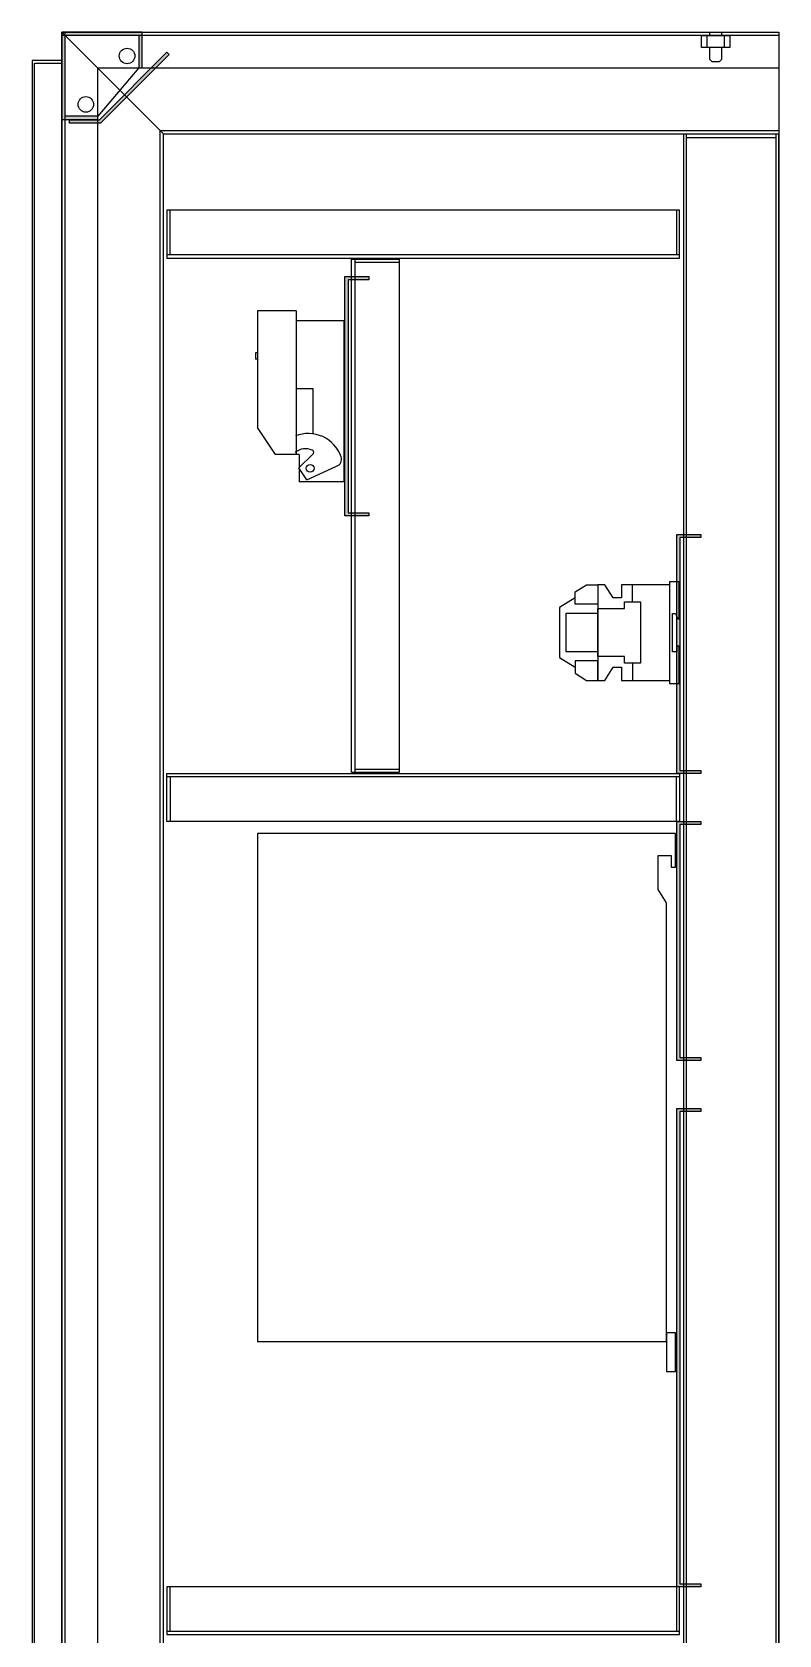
# Model space of a CAD drawing. Header units: millimetres. Extents: x 3151 to 30896, y 1337 to 7086.
# Drawn here: x 20549 to 21174, y 2196 to 3537 of the extents above; entities that cross this region are included whole.
import ezdxf

# ---------------------------------------------------------------- set-up
doc = ezdxf.new("R2010")
doc.units = ezdxf.units.MM

msp = doc.modelspace()

# ---------------------------------------------------------------- hatches: boundary and pattern name
for points in [[(20603.9, 3463.7), (20603.9, 3466.3), (20576.5, 3466.3), (20576.5, 3534), (20638.2, 3534), (20638.2, 3506.7), (20640.9, 3506.7), (20640.9, 3536.7), (20573.9, 3536.7), (20573.9, 3463.7)], [(20606.3, 3460.5), (20580.2, 3460.5), (20580.2, 3463.2), (20605.2, 3463.2), (20661.8, 3519.8), (20663.6, 3517.9)], [(20810.7, 3332.2), (20830.7, 3332.2), (20830.7, 3329.5), (20813.4, 3329.5), (20813.4, 3134.8), (20830.7, 3134.8), (20830.7, 3132.2), (20810.7, 3132.2)], [(21088.4, 3116.7), (21108.4, 3116.7), (21108.4, 3114), (21091, 3114), (21091, 2919.3), (21108.4, 2919.3), (21108.4, 2916.7), (21088.4, 2916.7)], [(21088.4, 2876.7), (21108.4, 2876.7), (21108.4, 2874), (21091, 2874), (21091, 2679.3), (21108.4, 2679.3), (21108.4, 2676.7), (21088.4, 2676.7)], [(21088.4, 2636.7), (21108.4, 2636.7), (21108.4, 2634), (21091, 2634), (21091, 2239.3), (21108.4, 2239.3), (21108.4, 2236.7), (21088.4, 2236.7)]]:
    msp.add_hatch(color=7).paths.add_polyline_path(points)

# ---------------------------------------------------------------- linework, layer by layer
at = {"color": 7}
for p, q in [((20573.9, 3536.7), (20658.9, 3451.7)), ((20573.9, 1336.7), (20573.9, 3536.7)), ((20573.9, 3536.7), (21173.9, 3536.7)), ((20640.9, 3536.7), (20573.9, 3536.7)), ((20573.9, 3536.7), (20573.9, 3463.7)), ((20573.9, 3534), (21173.9, 3534)), ((20576.5, 1336.7), (20576.5, 3536.7)), ((20576.5, 3466.3), (20576.5, 3534)), ((20576.5, 3534), (20638.2, 3534)), ((20638.2, 3534), (20638.2, 3506.7)), ((20640.9, 3506.7), (20640.9, 3536.7)), ((21103.9, 3536.7), (21173.9, 3536.7)), ((21109, 3533.7), (21132.8, 3533.7)), ((21109, 3523.7), (21109, 3533.7)), ((21113.9, 3523.7), (21113.9, 3533.7)), ((21113.9, 3533.7), (21127.9, 3533.7)), ((21115.9, 3533.7), (21115.9, 3536.7)), ((21125.9, 3536.7), (21125.9, 3533.7)), ((21127.9, 3533.7), (21127.9, 3523.7)), ((21132.8, 3533.7), (21132.8, 3523.7)), ((21173.9, 3536.7), (21173.9, 1336.7)), ((20573.9, 3512.8), (20548.9, 3512.8)), ((20548.9, 3512.8), (20548.9, 1399.8)), ((20573.9, 3510.8), (20573.9, 3512.8)), ((20605.2, 3463.2), (20661.8, 3519.8)), ((20663.6, 3517.9), (20606.3, 3460.5)), ((20661.8, 3519.8), (20663.6, 3517.9)), ((21132.8, 3523.7), (21109, 3523.7)), ((21127.9, 3523.7), (21113.9, 3523.7)), ((21115.9, 3513.8), (21115.9, 3523.7)), ((21117.9, 3511.8), (21115.9, 3513.8)), ((21123.9, 3511.8), (21117.9, 3511.8)), ((21125.9, 3513.8), (21123.9, 3511.8)), ((21125.9, 3523.7), (21125.9, 3513.8)), ((20550.9, 1401.8), (20550.9, 3510.8)), ((20550.9, 3510.8), (20573.9, 3510.8)), ((20573.9, 3510.8), (20573.9, 1401.8)), ((20603.9, 1366.7), (20603.9, 3506.7)), ((20603.9, 3506.7), (21173.9, 3506.7)), ((20638.2, 3506.7), (20603.9, 3466.3)), ((20638.2, 3506.7), (20640.9, 3506.7)), ((20573.9, 3463.7), (20603.9, 3463.7)), ((20603.9, 3466.3), (20576.5, 3466.3)), ((20580.2, 3460.5), (20580.2, 3463.2)), ((20580.2, 3463.2), (20605.2, 3463.2)), ((20606.3, 3460.5), (20580.2, 3460.5)), ((20603.9, 3463.7), (20603.9, 3466.3)), ((20656.2, 1419), (20656.2, 3454.3)), ((20656.2, 3454.3), (21173.9, 3454.3)), ((20658.9, 1421.7), (20658.9, 3451.7)), ((20658.9, 3451.7), (21173.9, 3451.7)), ((21173.9, 3451.2), (21093.9, 3451.2)), ((21093.9, 3451.2), (21093.9, 1422.2)), ((21096.5, 1422.2), (21096.5, 3451.2)), ((21096.5, 3448.5), (21171.2, 3448.5)), ((21171.2, 3451.2), (21171.2, 1422.2)), ((21173.9, 1422.2), (21173.9, 3451.2)), ((21173.9, 3451.2), (21173.9, 1422.2)), ((20661.7, 3387.7), (20661.7, 3347.7)), ((21090.7, 3387.7), (20661.7, 3387.7)), ((20664.4, 3350.3), (20664.4, 3387.7)), ((21088.1, 3387.7), (21088.1, 3350.3)), ((21090.7, 3347.7), (21090.7, 3387.7)), ((21090.7, 3350.3), (20661.7, 3350.3)), ((20661.7, 3347.7), (21090.7, 3347.7)), ((20816.2, 2917.7), (20816.2, 3346.7)), ((20816.2, 3346.7), (20856.2, 3346.7)), ((20818.9, 3346.7), (20818.9, 2917.7)), ((20856.2, 3344), (20818.9, 3344)), ((20856.2, 3346.7), (20856.2, 2917.7)), ((20810.7, 3132.2), (20810.7, 3332.2)), ((20810.7, 3332.2), (20830.7, 3332.2)), ((20830.7, 3329.5), (20813.4, 3329.5)), ((20813.4, 3329.5), (20813.4, 3134.8)), ((20830.7, 3332.2), (20830.7, 3329.5)), ((20737.5, 3303.7), (20737.5, 3206.1)), ((20769.8, 3303.7), (20737.5, 3303.7)), ((20769.8, 3303.7), (20769.8, 3183.4)), ((20809.7, 3295.3), (20769.8, 3295.3)), ((20809.7, 3295.3), (20809.7, 3160.7)), ((20737.5, 3268.4), (20735.8, 3268.4)), ((20735.8, 3268.4), (20735.8, 3263.3)), ((20737.5, 3263.3), (20735.8, 3263.3)), ((20784, 3238.3), (20769.8, 3238.3)), ((20784, 3200.7), (20784, 3238.3)), ((20752.7, 3183.4), (20737.5, 3206.1)), ((20772.3, 3183.4), (20752.7, 3183.4)), ((20772.1, 3172.4), (20783.5, 3183.6)), ((20772.3, 3183.4), (20772.3, 3160.7)), ((20778.9, 3162.4), (20772.1, 3172.4)), ((20778.9, 3162.4), (20803.7, 3173.6)), ((20809.7, 3160.7), (20772.3, 3160.7)), ((20830.7, 3132.2), (20810.7, 3132.2)), ((20813.4, 3134.8), (20830.7, 3134.8)), ((20830.7, 3134.8), (20830.7, 3132.2)), ((21088.4, 2916.7), (21088.4, 3116.7)), ((21088.4, 3116.7), (21108.4, 3116.7)), ((21108.4, 3114), (21091, 3114)), ((21091, 3114), (21091, 2919.3)), ((21108.4, 3116.7), (21108.4, 3114)), ((21003.3, 3068.7), (21012.8, 3074.6)), ((21012.8, 3074.6), (21022.3, 3074.6)), ((21022.3, 3074.6), (21022.3, 3058.3)), ((21022.3, 3074.6), (21022.3, 3074.6)), ((21028.3, 3074.6), (21022.3, 3074.6)), ((21022.3, 3074.6), (21022.3, 2994.6)), ((21035.1, 3063.5), (21028.3, 3074.6)), ((21082.3, 3074.6), (21042, 3074.6)), ((21042, 3074.6), (21042, 3063.5)), ((21051.3, 3060.2), (21051.3, 3074.6)), ((21082.3, 3077.1), (21082.3, 2992.1)), ((21090.3, 3077.1), (21082.3, 3077.1)), ((21090.3, 3046.1), (21090.3, 3077.1)), ((21003.3, 3063.5), (20990.3, 3055.4)), ((21003.3, 3058.3), (21003.3, 3068.7)), ((21022.3, 3058.3), (21003.3, 3058.3)), ((21042, 3063.5), (21035.1, 3063.5)), ((21044.6, 3054.6), (21044.6, 3060.2)), ((21044.6, 3060.2), (21057.9, 3060.2)), ((21057.9, 3060.2), (21057.9, 3009)), ((20990.3, 3055.4), (20990.3, 3013.8)), ((20995.8, 3018.4), (20995.8, 3050.8)), ((20995.8, 3050.8), (21022.3, 3050.8)), ((21022.3, 3014.6), (21022.3, 3054.6)), ((21022.3, 3054.6), (21044.6, 3054.6)), ((21022.3, 3050.8), (21022.3, 3018.4)), ((21084.9, 3018.6), (21084.9, 3050.6)), ((21084.9, 3050.6), (21087.3, 3050.6)), ((21087.3, 3050.6), (21089.3, 3046.1)), ((21089.3, 3046.1), (21090.3, 3046.1)), ((21022.3, 3018.4), (20995.8, 3018.4)), ((21088.3, 3018.6), (21084.9, 3018.6)), ((21090.3, 3023.1), (21088.3, 3023.1)), ((21088.3, 3023.1), (21088.3, 3018.6)), ((21090.3, 2992.1), (21090.3, 3023.1)), ((20990.3, 3013.8), (21003.3, 3005.7)), ((21022.3, 3010.9), (21003.3, 3010.9)), ((21003.3, 3010.9), (21003.3, 3000.5)), ((21044.6, 3014.6), (21022.3, 3014.6)), ((21022.3, 2994.6), (21022.3, 3010.9)), ((21028.3, 2994.6), (21035.1, 3005.7)), ((21035.1, 3005.7), (21042, 3005.7)), ((21042, 3005.7), (21042, 2994.6)), ((21044.6, 3009), (21044.6, 3014.6)), ((21057.9, 3009), (21044.6, 3009)), ((21051.3, 3009), (21051.3, 2994.6)), ((21003.3, 3000.5), (21012.8, 2994.6)), ((21012.8, 2994.6), (21022.3, 2994.6)), ((21022.3, 2994.6), (21022.3, 2994.6)), ((21022.3, 2994.6), (21028.3, 2994.6)), ((21042, 2994.6), (21082.3, 2994.6)), ((21082.3, 2992.1), (21090.3, 2992.1)), ((20661.7, 2876.7), (20661.7, 2916.7)), ((20661.7, 2916.7), (21090.7, 2916.7)), ((21090.7, 2914), (20661.7, 2914)), ((20664.4, 2914), (20664.4, 2876.7)), ((20856.2, 2917.7), (20816.2, 2917.7)), ((20818.9, 2920.3), (20856.2, 2920.3)), ((21088.1, 2876.7), (21088.1, 2914)), ((21108.4, 2916.7), (21088.4, 2916.7)), ((21090.7, 2916.7), (21090.7, 2876.7)), ((21091, 2919.3), (21108.4, 2919.3)), ((21108.4, 2919.3), (21108.4, 2916.7)), ((21090.7, 2876.7), (20661.7, 2876.7)), ((21088.4, 2676.7), (21088.4, 2876.7)), ((21088.4, 2876.7), (21108.4, 2876.7)), ((21108.4, 2874), (21091, 2874)), ((21091, 2874), (21091, 2679.3)), ((21108.4, 2876.7), (21108.4, 2874)), ((21087.4, 2866.7), (20737.4, 2866.7)), ((20737.4, 2866.7), (20737.4, 2441.7)), ((21087.4, 2838.3), (21087.4, 2866.7)), ((21072.8, 2819.8), (21072.8, 2848.3)), ((21072.8, 2848.3), (21083.7, 2848.3)), ((21083.7, 2848.3), (21083.7, 2838.3)), ((21083.7, 2838.3), (21087.4, 2838.3)), ((21079.9, 2808.7), (21072.8, 2819.8)), ((21079.9, 2441.7), (21079.9, 2808.7)), ((21108.4, 2676.7), (21088.4, 2676.7)), ((21091, 2679.3), (21108.4, 2679.3)), ((21108.4, 2679.3), (21108.4, 2676.7)), ((21088.4, 2236.7), (21088.4, 2636.7)), ((21088.4, 2636.7), (21108.4, 2636.7)), ((21108.4, 2634), (21091, 2634)), ((21091, 2634), (21091, 2239.3)), ((21108.4, 2636.7), (21108.4, 2634)), ((20737.4, 2441.7), (21079.9, 2441.7)), ((21087.4, 2449.1), (21079.9, 2449.1)), ((21079.9, 2449.1), (21079.9, 2441.7)), ((21079.9, 2441.7), (21079.9, 2416.7)), ((21087.4, 2441.7), (21087.4, 2449.1)), ((21087.4, 2416.7), (21087.4, 2441.7)), ((21079.9, 2416.7), (21087.4, 2416.7)), ((21091, 2239.3), (21108.4, 2239.3)), ((21108.4, 2239.3), (21108.4, 2236.7)), ((20661.7, 2236.7), (20661.7, 2196.7)), ((21090.7, 2236.7), (20661.7, 2236.7)), ((20664.4, 2199.3), (20664.4, 2236.7)), ((21088.1, 2236.7), (21088.1, 2199.3)), ((21108.4, 2236.7), (21088.4, 2236.7)), ((21090.7, 2196.7), (21090.7, 2236.7)), ((21090.7, 2199.3), (20661.7, 2199.3)), ((20661.7, 2196.7), (21090.7, 2196.7))]:
    msp.add_line(p, q, dxfattribs=at)
at = {"color": 7, "linetype": 'Continuous'}
for centre in [(20628.4, 3516.7), (20628.4, 3516.7), (20593.9, 3476.2), (20593.9, 3476.2)]:
    msp.add_circle(centre, 6.5, dxfattribs=at)
at = {"color": 7}
for centre, major_axis, start_param, end_param in [((20780, 3171.8), (0, 29.2), 5.051694, 6.660817), ((20777.8, 3175), (0, 13.3), 5.853835, 6.989976), ((20782.7, 3185.3), (0, 1.89), 3.565734, 5.920834), ((20801.5, 3179.5), (0, 6.31), 3.503913, 5.034771)]:
    msp.add_ellipse(centre, major_axis=major_axis, ratio=0.998601, start_param=start_param, end_param=end_param, dxfattribs=at)
msp.add_ellipse((20781.6, 3171.9), major_axis=(0, 3.25), ratio=0.998601, dxfattribs=at)

doc.saveas('drawing.dxf')
